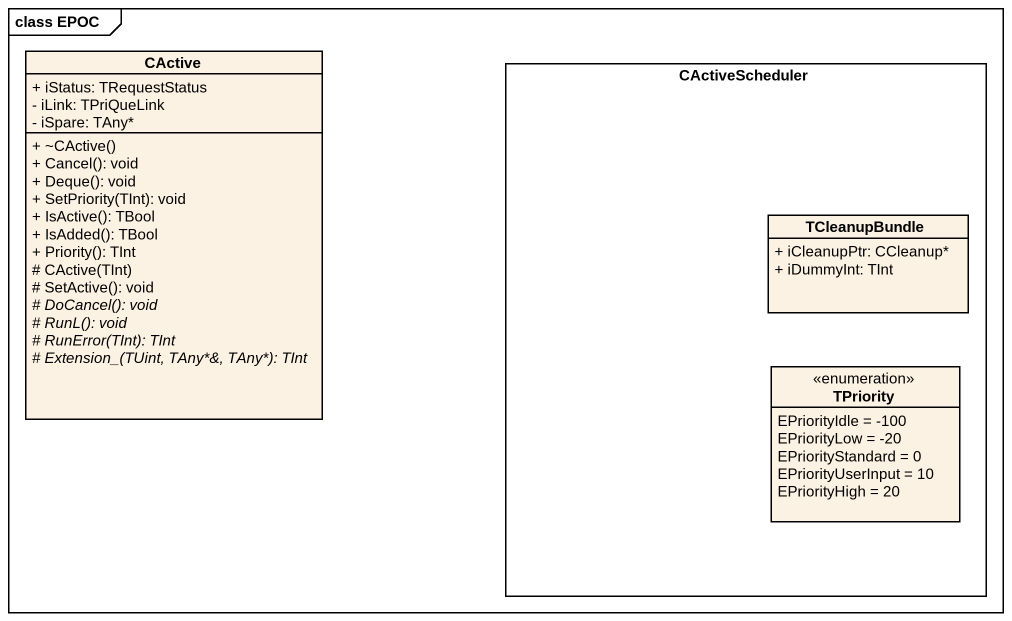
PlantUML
@startuml
mainframe class EPOC
hide circle
hide empty members
skinparam classAttributeIconSize 0
class CActive {
  + iStatus: TRequestStatus
  - iLink: TPriQueLink
  - iSpare: TAny*
  + ~CActive()
  + Cancel(): void
  + Deque(): void
  + SetPriority(TInt): void
  + IsActive(): TBool
  + IsAdded(): TBool
  + Priority(): TInt
  # CActive(TInt)
  # SetActive(): void
  {abstract} # DoCancel(): void
  {abstract} # RunL(): void
  {abstract} # RunError(TInt): TInt
  {abstract} # Extension_(TUint, TAny*&, TAny*): TInt
}
rectangle CActiveScheduler {
  class TCleanupBundle {
    + iCleanupPtr: CCleanup*
    + iDummyInt: TInt
  }
  enum TPriority {
    EPriorityIdle = -100
    EPriorityLow = -20
    EPriorityStandard = 0
    EPriorityUserInput = 10
    EPriorityHigh = 20
  }
}
@enduml
